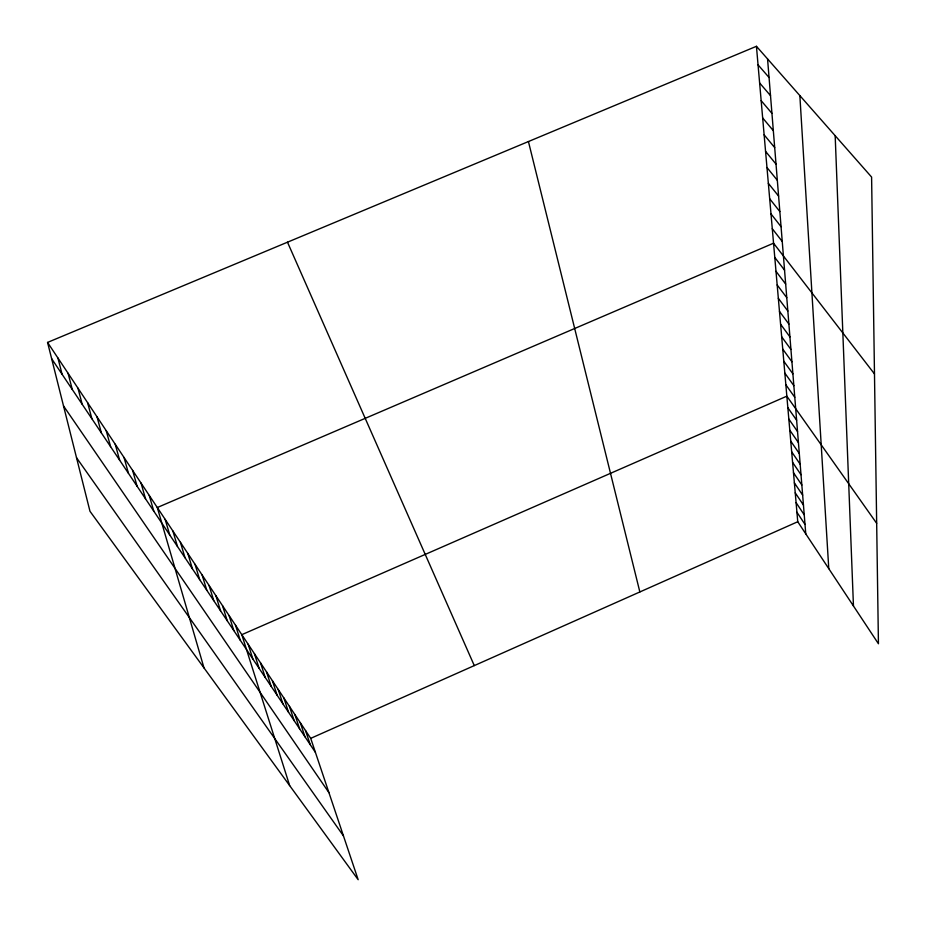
<?xml version="1.0" encoding="UTF-8"?>
<svg xmlns="http://www.w3.org/2000/svg" width="926" height="926" viewBox="0 0 926 926"><rect width="100%" height="100%" fill="white"/><g stroke="black" fill="none" stroke-linecap="round" stroke-linejoin="round"><path stroke-width="1.39" d="M310.708 738.358L797.749 521.732L756.438 46.3L47.562 342.423L89.984 511.291L358.165 879.7L310.708 738.358L47.562 342.423M756.438 46.3L871.597 177.074L878.438 643.767L797.749 521.732M758.047 64.843L769.055 77.506M759.621 82.958L770.513 95.644M761.16 100.645L771.937 113.366M762.654 117.938L773.326 130.67M764.124 134.826L774.692 147.593M765.559 151.355L776.023 164.122M766.971 167.502L777.319 180.281M768.337 183.302L778.592 196.092M769.68 198.766L779.831 211.556M770.999 213.894L781.058 226.685M772.284 228.71L782.238 241.489M874.48 373.919L773.546 243.202L157.293 507.529L204.009 667.935M774.773 257.405L784.553 270.172M775.988 271.306L785.665 284.062M777.169 284.942L786.764 297.674M778.326 298.288L787.841 311.02M779.472 311.379L788.894 324.088M780.583 324.204L789.924 336.89M781.671 336.786L790.931 349.449M782.748 349.114L791.915 361.765M783.801 361.221L792.887 373.838M784.831 373.085L793.848 385.679M785.838 384.73L794.774 397.3M876.679 523.329L786.834 396.166L241.802 634.68L289.664 785.607M76.522 457.722L343.453 835.889M787.841 407.718L796.626 420.23M788.825 419.061L797.529 431.539M789.797 430.185L798.432 442.64M790.746 441.112L799.3 453.532M791.672 451.83L800.168 464.215M63.512 405.935L328.938 792.633M792.587 462.363L801.002 474.714M793.489 472.7L801.835 485.016M794.369 482.863L802.645 495.132M795.237 492.829L803.455 505.075M51.636 358.675L315.419 752.375M796.094 502.633L804.231 514.833M796.927 512.263L805.007 524.429M287.488 242.195L474.286 665.597M305.534 730.556L310.245 744.643M300.255 722.627L304.978 736.783M294.896 714.548L299.607 728.774M289.421 706.318L294.144 720.625M283.854 697.949L288.576 712.314M278.182 689.419L282.905 703.853M272.406 680.726L277.129 695.229M266.514 671.859L271.237 686.432M260.519 662.831L265.241 677.473M254.407 653.629L259.118 668.34M248.168 644.253L252.879 659.034M235.517 625.212L240.216 640.132M229.092 615.558L233.792 630.548M222.553 605.708L227.24 620.767M215.885 595.673L220.562 610.79M209.068 585.429L213.744 600.615M202.123 574.977L206.787 590.232M195.039 564.316L199.68 579.63M187.804 553.424L192.434 568.807M180.42 542.312L185.026 557.765M172.873 530.968L177.468 546.479M165.164 519.37L169.736 534.939M149.248 495.422L153.774 511.117M141.03 483.048L145.532 498.801M132.626 470.408L137.094 486.219M124.026 457.467L128.471 473.336M115.229 444.248L119.639 460.164M106.235 430.706L110.611 446.679M97.033 416.85L101.362 432.882M87.6 402.671L91.894 418.749M77.958 388.156L82.194 404.28M68.073 373.282L72.263 389.452M57.944 358.038L62.077 374.254M528.433 141.551L639.854 591.957M767.561 58.928L805.77 533.862M799.856 95.609L828.77 568.645M835.171 135.705L853.459 605.986"/></g></svg>
